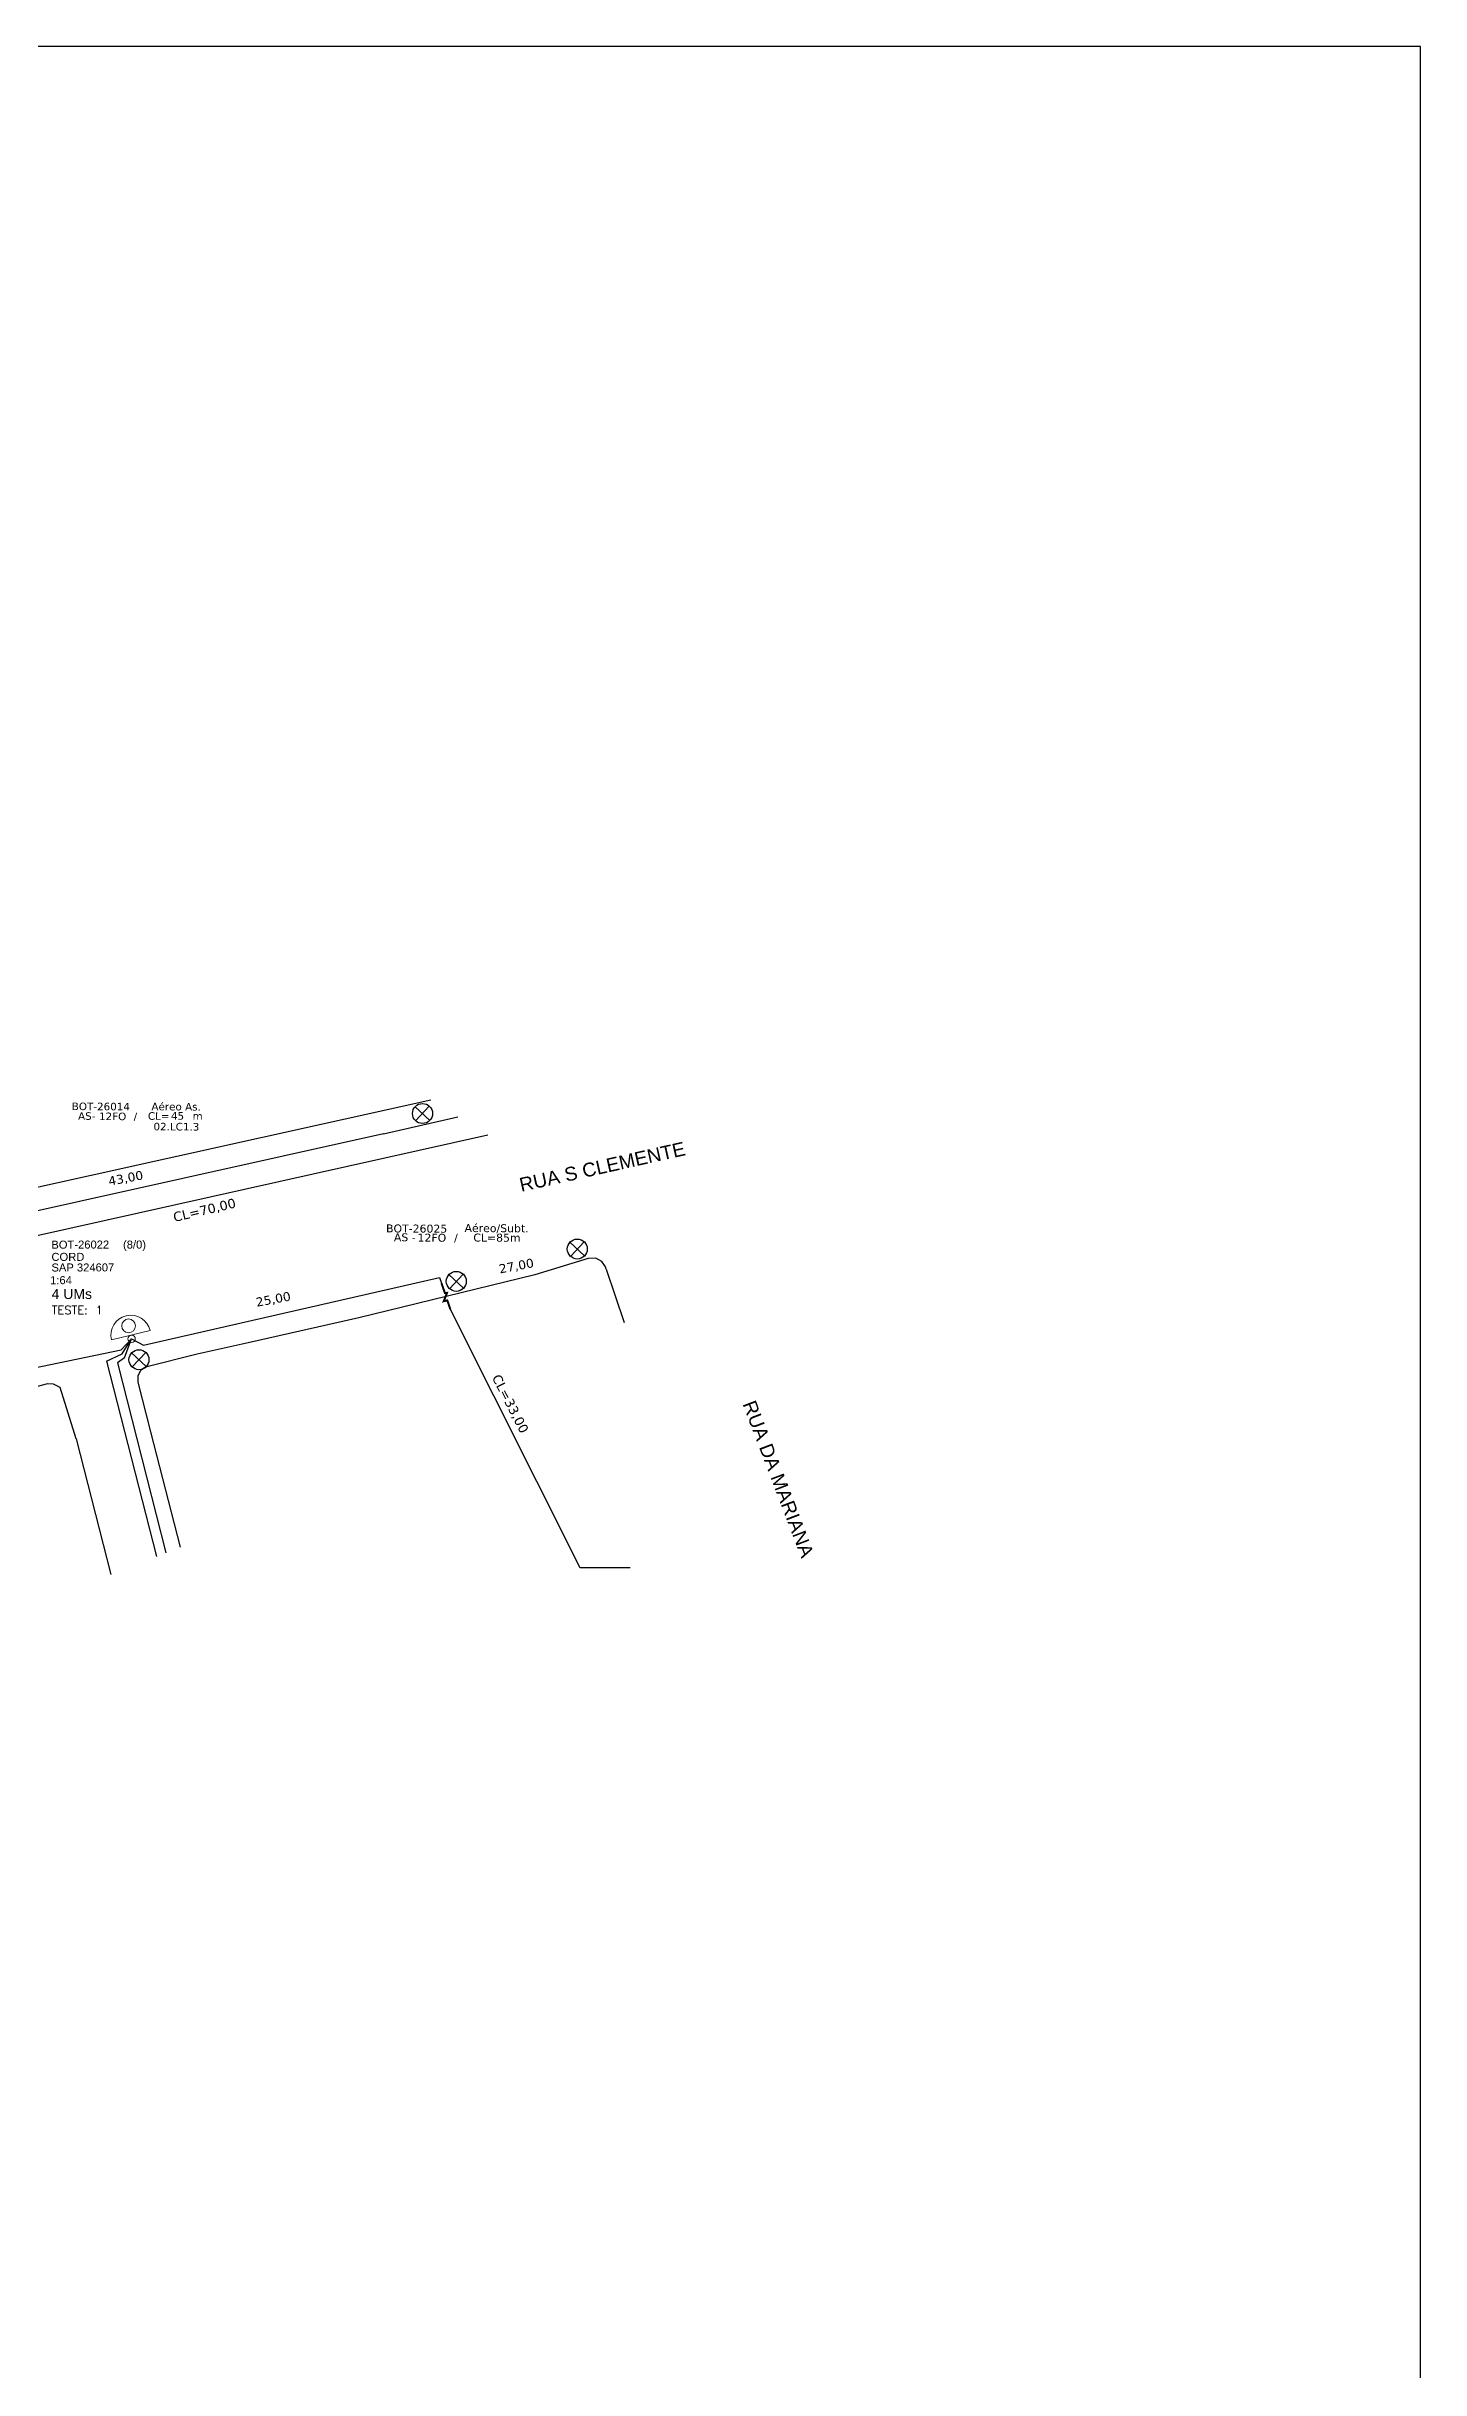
# Model space of a CAD drawing. Extents: x -89 to 1641, y 705 to 1299.
# Drawn here: x 595.4 to 749.2, y 1038.9 to 1299 of the extents above; entities that cross this region are included whole.
import ezdxf
from ezdxf.enums import TextEntityAlignment as Align

# ---------------------------------------------------------------- set-up
doc = ezdxf.new("R2010")
doc.units = 0
for name, color, linetype in [('10.4-Postes', 1, 'Continuous'), ('CAP a instalar', 1, 'Continuous'), ('celulas gpon', 7, 'Continuous'), ('label_cabos', 7, 'Continuous'), ('Legenda', 1, 'Continuous'), ('QUADRA', 7, 'Continuous'), ('Subida Lateral', 5, 'Continuous')]:
    doc.layers.add(name, color=color, linetype=linetype)
for name, color, linetype, lineweight in [("20.0-LEGENDA DOS CDO'S", 1, 'Continuous', 0), ('20.2-CDO_POSTE', 1, 'Continuous', 5), ('Segmento Logradouro Texto', 7, 'Continuous', 0)]:
    doc.layers.add(name, color=color, linetype=linetype, lineweight=lineweight)
doc.layers.add('EXTRA', color=50, linetype='Continuous', plot=False)
doc.styles.add('ARIAL', font='arial.ttf')
doc.styles.add('DIGICADE', font='arial.ttf')
doc.styles.add('ROMANS', font='romans')
doc.styles.add('siredit', font='verdana.ttf')
doc.linetypes.add('FENCELINE1', pattern='A,0.25,-0.1,[133,ltypeshp.shx,S=0.1,R=0,X=-0.1,Y=0],-0.1,1', length=1.45)

# ---------------------------------------------------------------- blocks, each defined once
blk = doc.blocks.new('*U101')
at = {"color": 0}
blk.add_line((2.14, -0.58), (-2.1, -0.68), dxfattribs=at)
for centre, radius in [((0, 0.38), 0.733), ((0.03, -1.03), 0.393)]:
    blk.add_circle(centre, radius, dxfattribs=at)
blk.add_arc((0.02, -0.63), 2.12, 1.3782, 181.3782, dxfattribs=at)
blk = doc.blocks.new('Inst CB AS CFOA-SM-AS-120-S-12 A')
at = {"layer": 'label_cabos', "color": 0, "style": 'siredit'}
for tag, flags, p in [('ID_ATIVIDADE', 3, (1.31, 2.67)), ('FATOR', 1, (11.56, 2.55))]:
    blk.add_attdef(tag, text='', height=1, rotation=359.69, dxfattribs=dict(at, flags=flags)).set_placement(p, align=Align.MIDDLE_CENTER)
for tag, p in [('TIPO_CABO', (1.26, 0)), ('DESTINO_CABO', (3.13, 1.26)), ('CABO', (4.69, -0.05)), ('/', (7.71, -0.05)), ('LANCE', (10.81, 0)), ('TIPO_CABO', (13.11, 1.24)), ('UND', (15.96, 0)), ('FID', (13.15, -1.41))]:
    blk.add_attdef(tag, text='', height=1, rotation=359.69, dxfattribs=at).set_placement(p, align=Align.MIDDLE_CENTER)
blk.add_attdef('QTDE', (12.43, -0.47), '', height=1, rotation=359.69, dxfattribs=at)
blk = doc.blocks.new('Inst CDOE-8 CAIXA DIST OPT CDOE 48F_8D C_SPL OPTAP')
at = {"layer": "20.0-LEGENDA DOS CDO'S", "color": 0}
for tag, p, style, flags in [('ID_ATIVIDADE', (0.12, 6.47), 'ARIAL', 3), ('FATOR', (7.92, 6.47), 'ARIAL', 1), ('QTDE', (0.23, -0.97), 'DIGICADE', 3)]:
    blk.add_attdef(tag, p, '', height=0.8, rotation=0.118, dxfattribs=dict(at, style=style, flags=flags))
at = {"layer": "20.0-LEGENDA DOS CDO'S", "color": 0, "style": 'ARIAL'}
for tag, p, height in [('CORDOALHA', (0.12, 4.02), 0.8), ('FID', (0.12, 5.25), 0.8), ('1:XX', (-0.01, 1.7), 0.8), ('SAP', (0.12, 2.96), 0.8), ('UMS', (0.14, 0.22), 1)]:
    blk.add_attdef(tag, p, '', height=height, rotation=0.118, dxfattribs=at)
blk.add_attdef('FIBRAS_UTILIZADAS', text='', height=0.8, rotation=0.118, dxfattribs=at).set_placement((13.48, 5.26), align=Align.CENTER)
blk = doc.blocks.new('Teste  FTTH')
at = {"color": 0, "lineweight": 0, "style": 'ROMANS'}
for tag, p in [('TESTE', (-2.3, -0.29)), ('QTDE', (0.21, -0.29))]:
    blk.add_attdef(tag, p, '', height=0.48, dxfattribs=at)
for tag, p, flags in [('FID', (-2.23, -1.25), 1), ('FATOR', (-2.23, -2.03), 3), ('ID_ATIVIDADE', (-2.23, -2.72), 3)]:
    blk.add_attdef(tag, p, '', height=0.48, dxfattribs=dict(at, flags=flags))
blk = doc.blocks.new('LEGENDA DOS CABOS')
at = {"layer": 'EXTRA', "color": 0, "style": 'siredit'}
for tag, p in [('ID', (4.6, 0.97)), ('XX', (9.03, 0.97))]:
    blk.add_attdef(tag, text='', height=0.48, rotation=359.69, dxfattribs=at).set_placement(p, align=Align.MIDDLE_CENTER)
at = {"layer": 'Legenda', "color": 0, "style": 'siredit'}
for tag, p in [('TIPO_CABO', (1.31, 0)), ('CABO', (4.69, -0.05)), ('/', (6.81, -0.05)), ('METROS', (10.03, -0.05))]:
    blk.add_attdef(tag, text='', height=0.8, rotation=359.69, dxfattribs=at).set_placement(p, align=Align.MIDDLE_CENTER)

msp = doc.modelspace()

# ---------------------------------------------------------------- linework, layer by layer
msp.add_lwpolyline([(-89.32, 705.02), (749.25, 705.02), (749.25, 1299.02), (-89.32, 1299.02), (-89.32, 705.02)])
at = {"layer": '10.4-Postes', "color": 1}
for p, q in [((636.68, 1180.31), (638.31, 1178.78)), ((638.26, 1180.37), (636.73, 1178.73)), ((654.01, 1165.15), (655.65, 1163.61)), ((655.6, 1165.2), (654.06, 1163.56)), ((640.46, 1161.53), (642.1, 1160)), ((642.05, 1161.58), (640.52, 1159.94)), ((604.93, 1152.76), (606.56, 1151.23)), ((606.51, 1152.81), (604.98, 1151.17))]:
    msp.add_line(p, q, dxfattribs=at)
for centre in [(637.5, 1179.55), (654.83, 1164.38), (641.28, 1160.76), (605.75, 1151.99)]:
    msp.add_circle(centre, 1.12, dxfattribs=at)
at = {"layer": 'CAP a instalar', "color": 7, "linetype": 'FENCELINE1', "ltscale": 5}
for points in [[(633.11, 1177.27), (641.46, 1179.19)], [(633.11, 1177.27), (576.6, 1164.7)], [(568.11, 1145.72), (603.76, 1153.08)], [(604.92, 1154.33), (603.76, 1153.08)]]:
    msp.add_lwpolyline(points, dxfattribs=at)
at = {"layer": 'CAP a instalar', "color": 251, "ltscale": 5}
for points in [[(644.81, 1177.11), (570.73, 1160.59), (568.9, 1158.9)], [(655.15, 1128.69), (640.62, 1157.62)], [(602.13, 1151.82), (603.85, 1152.66), (604.92, 1154.33)], [(604.12, 1152.18), (604.92, 1154.33)], [(604.92, 1154.33), (606.25, 1153.63)], [(602.13, 1151.82), (607.71, 1129.95)], [(604.12, 1152.18), (603.33, 1151.64)], [(603.33, 1151.64), (608.76, 1130.37)], [(660.75, 1128.69), (655.15, 1128.69)]]:
    msp.add_lwpolyline(points, dxfattribs=at)
at = {"layer": 'CAP a instalar', "color": 8, "linetype": 'FENCELINE1', "ltscale": 5}
msp.add_lwpolyline([(606.25, 1153.63), (639.4, 1161.18), (639.62, 1160.57)], dxfattribs=at)
at = {"layer": 'QUADRA'}
for points in [[(571.9, 1166.35), (638.42, 1181.08)], [(571.9, 1166.35), (638.42, 1181.08)], [(658.07, 1162.13), (657.99, 1162.39), (657.57, 1163), (656.9, 1163.34), (656.05, 1163.32), (650.07, 1161.49), (630.37, 1156.66), (617.99, 1153.88), (612.26, 1152.6), (606.62, 1151.19), (605.94, 1150.81), (605.61, 1150.18), (605.61, 1149.48), (607.04, 1143.9), (607.04, 1143.9), (607.04, 1143.9)], [(658.07, 1162.13), (660.07, 1156.16)], [(598.7, 1143.13), (596.93, 1148.89), (596.17, 1149.25), (595.5, 1149.27), (586.57, 1146.94)], [(598.7, 1143.13), (602.6, 1127.94)], [(607.04, 1143.9), (610.35, 1131)]]:
    msp.add_lwpolyline(points, dxfattribs=at)
at = {"layer": 'Subida Lateral', "color": 5, "const_width": 0.224}
msp.add_lwpolyline([(640.62, 1157.62), (640.27, 1158.63), (639.87, 1158.53), (640.24, 1159.47), (640, 1159.45), (639.62, 1160.57)], dxfattribs=at)

# ---------------------------------------------------------------- block references
at = {"color": 0, "lineweight": 0}
ref = msp.add_blockref('Inst CB AS CFOA-SM-AS-120-S-12 A', (598.84, 1179.27), dxfattribs=dict(at, xscale=0.8442891523558846, yscale=0.8442891523558846, zscale=0.8442891523558846))
ref.add_attrib('DESTINO_CABO', 'BOT-26014', dxfattribs={"layer": 'label_cabos', "color": 0, "height": 0.844, "rotation": 359.69, "style": 'siredit'}).set_placement((601.48, 1180.34), align=Align.MIDDLE_CENTER)
ref.add_attrib('CABO', '12FO', dxfattribs={"layer": 'label_cabos', "color": 0, "height": 0.844, "rotation": 359.69, "style": 'siredit'}).set_placement((602.8, 1179.23), align=Align.MIDDLE_CENTER)
ref.add_attrib('TIPO_CABO', 'Aéreo As.', dxfattribs={"layer": 'label_cabos', "color": 0, "height": 0.844, "rotation": 359.69, "style": 'siredit'}).set_placement((609.91, 1180.32), align=Align.MIDDLE_CENTER)
ref.add_attrib('/', '/', dxfattribs={"layer": 'label_cabos', "color": 0, "height": 0.844, "rotation": 359.69, "style": 'siredit'}).set_placement((605.35, 1179.23), align=Align.MIDDLE_CENTER)
ref.add_attrib('TIPO_CABO', 'AS-', dxfattribs={"layer": 'label_cabos', "color": 0, "height": 0.844, "rotation": 359.69, "style": 'siredit'}).set_placement((599.9, 1179.27), align=Align.MIDDLE_CENTER)
ref.add_attrib('FID', '02.LC1.3', dxfattribs={"layer": 'label_cabos', "color": 0, "height": 0.844, "rotation": 359.69, "style": 'siredit'}).set_placement((609.94, 1178.08), align=Align.MIDDLE_CENTER)
ref.add_attrib('LANCE', 'CL=', dxfattribs={"layer": 'label_cabos', "color": 0, "height": 0.844, "rotation": 359.69, "style": 'siredit'}).set_placement((607.96, 1179.27), align=Align.MIDDLE_CENTER)
ref.add_attrib('QTDE', '45', (609.33, 1178.87), dxfattribs={"layer": 'label_cabos', "color": 0, "height": 0.844, "rotation": 359.69, "style": 'siredit'})
ref.add_attrib('UND', 'm', dxfattribs={"layer": 'label_cabos', "color": 0, "height": 0.844, "rotation": 359.69, "style": 'siredit'}).set_placement((612.32, 1179.27), align=Align.MIDDLE_CENTER)
at = {"layer": "20.0-LEGENDA DOS CDO'S", "color": 7, "lineweight": 0}
ref = msp.add_blockref('Inst CDOE-8 CAIXA DIST OPT CDOE 48F_8D C_SPL OPTAP', (595.81, 1158.54), dxfattribs=dict(at, xscale=1.12, yscale=1.12, zscale=1.12))
ref.add_attrib('FID', 'BOT-26022', (595.94, 1164.42), dxfattribs={"color": 0, "height": 0.896, "rotation": 0.118, "style": 'ARIAL'})
ref.add_attrib('CORDOALHA', 'CORD', (595.95, 1163.05), dxfattribs={"color": 0, "height": 0.896, "rotation": 0.118, "style": 'ARIAL'})
ref.add_attrib('SAP', 'SAP 324607', (595.95, 1161.86), dxfattribs={"color": 0, "height": 0.896, "rotation": 0.118, "style": 'ARIAL'})
ref.add_attrib('1:XX', '1:64', (595.8, 1160.44), dxfattribs={"color": 0, "height": 0.896, "rotation": 0.118, "style": 'ARIAL'})
ref.add_attrib('UMS', '4 UMs', (595.97, 1158.78), dxfattribs={"color": 0, "height": 1.12, "rotation": 0.118, "style": 'ARIAL'})
ref.add_attrib('FIBRAS_UTILIZADAS', '(8/0)', dxfattribs={"color": 0, "height": 0.896, "rotation": 0.118, "style": 'ARIAL'}).set_placement((605.25, 1164.43), align=Align.CENTER)
at = {"layer": "20.0-LEGENDA DOS CDO'S", "color": 7, "lineweight": 0, "xscale": 1.96056, "yscale": 1.96056, "zscale": 1.96056, "rotation": 3.126797674058592e-05}
msp.add_blockref('Teste  FTTH', (600.49, 1157.64), dxfattribs=at).add_auto_attribs({'TESTE': 'TESTE:', 'QTDE': '1'})
at = {"layer": '20.2-CDO_POSTE', "color": 7, "xscale": 1.053861200603207, "yscale": 1.053861200603206, "zscale": 1.053861200603207, "rotation": 11.99202238099435}
msp.add_blockref('*U101', (604.67, 1155.38), dxfattribs=at)
at = {"layer": 'label_cabos', "color": 0, "lineweight": 0}
ref = msp.add_blockref('LEGENDA DOS CABOS', (633.08, 1165.22), dxfattribs=dict(at, xscale=0.8884834430164837, yscale=0.8884834430164837, zscale=0.8884834430164837))
ref.add_attrib('ID', 'BOT-26025', dxfattribs={"color": 0, "height": 0.888, "rotation": 359.69, "style": 'siredit'}).set_placement((636.84, 1166.67), align=Align.MIDDLE_CENTER)
ref.add_attrib('CABO', '12FO', dxfattribs={"color": 0, "height": 0.888, "rotation": 359.69, "style": 'siredit'}).set_placement((638.55, 1165.65), align=Align.MIDDLE_CENTER)
ref.add_attrib('METROS', 'CL=85m', dxfattribs={"color": 0, "height": 0.888, "rotation": 359.69, "style": 'siredit'}).set_placement((645.83, 1165.65), align=Align.MIDDLE_CENTER)
ref.add_attrib('XX', 'Aéreo/Subt.', dxfattribs={"color": 0, "height": 0.8885, "rotation": 359.69, "style": 'siredit'}).set_placement((645.79, 1166.71), align=Align.MIDDLE_CENTER)
ref.add_attrib('/', '/', dxfattribs={"color": 0, "height": 0.888, "rotation": 359.69, "style": 'siredit'}).set_placement((641.24, 1165.65), align=Align.MIDDLE_CENTER)
ref.add_attrib('TIPO_CABO', 'AS -', dxfattribs={"color": 0, "height": 0.888, "rotation": 359.69, "style": 'siredit'}).set_placement((635.51, 1165.69), align=Align.MIDDLE_CENTER)

# ---------------------------------------------------------------- texts
at = {"layer": 'celulas gpon', "style": 'siredit'}
for s, p in [('43,00', (602.42, 1171.47)), ('27,00', (646.16, 1161.64)), ('25,00', (618.94, 1157.91))]:
    msp.add_text(s, height=1.003, rotation=10.5962, dxfattribs=at).set_placement(p)
at = {"layer": 'celulas gpon', "color": 3, "style": 'siredit'}
for s, rotation, p in [('CL=70,00', 13.4112, (609.72, 1167.4)), ('CL=33,00', 297.1712, (645.24, 1150))]:
    msp.add_text(s, height=1.053, rotation=rotation, dxfattribs=at).set_placement(p)
at = {"layer": 'Segmento Logradouro Texto', "color": 5, "linetype": 'Continuous', "char_height": 1.5454, "attachment_point": 1, "style": 'DIGICADE'}
for s, insert, width, rotation in [('\\o\\l\\fArial|b0|i0|c0|p34;\\T1.0000000000;\\W1.0000000000;RUA S CLEMENTE', (648.21, 1172.29), 19.3842, 12.5683), ('\\fArial|b0|i0|c0|p34;\\W1.0000000000;\\T1.0000000000;\\o\\lRUA DA MARIANA', (674.76, 1147.59), 19.03, 290.8622)]:
    msp.add_mtext(s, dxfattribs=dict(at, insert=insert, width=width, rotation=rotation))

doc.saveas('drawing.dxf')
